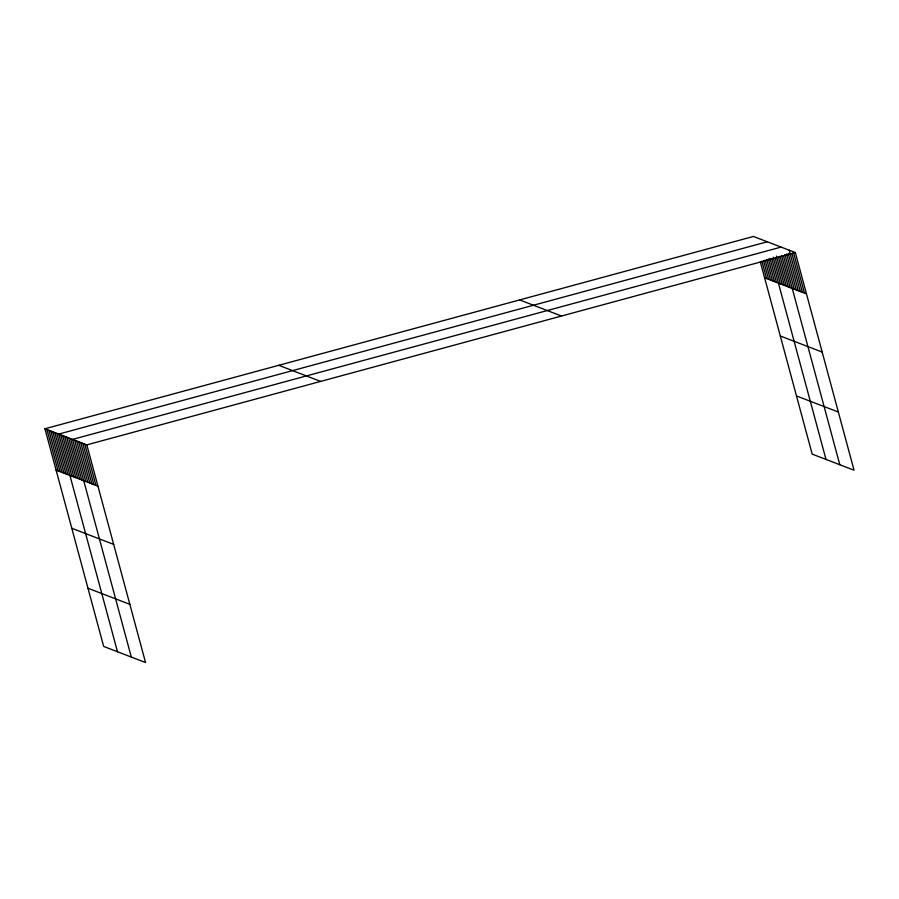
<?xml version="1.0" encoding="UTF-8"?>
<svg xmlns="http://www.w3.org/2000/svg" width="899" height="899" viewBox="0 0 899 899"><rect width="100%" height="100%" fill="white"/><g stroke="black" fill="none" stroke-linecap="round" stroke-linejoin="round"><path stroke-width="1.35" d="M44.95 428.778L86.81 444.881L145.548 662.541L103.677 646.437L44.95 428.778L753.452 236.459L795.323 252.563L854.05 470.222L812.19 454.119L760.284 261.789M767.274 241.775L58.761 434.093L117.499 651.753M781.085 247.09L72.583 439.397L131.31 657.068M86.81 444.881L795.323 252.563M764.6 277.78L806.47 293.883M780.31 335.979L822.169 352.071M796.48 395.931L838.351 412.034M519.644 299.929L561.515 316.021M278.757 365.309L320.617 381.412M56.098 470.098L97.969 486.202M71.796 528.286L113.667 544.389M87.978 588.249L129.838 604.342M793.289 251.776L804.436 293.096M791.974 253.664L802.402 292.321M789.221 250.214L800.368 291.534M788.266 253.428L798.334 290.759M786.591 253.979L796.3 289.972M784.917 254.541L794.266 289.186M783.602 256.417L839.812 464.749M781.636 255.664L790.266 287.646M780.017 256.237L788.288 286.893M778.399 256.811L786.31 286.129M776.433 256.046L784.344 285.376M775.174 257.957L782.366 284.612M773.196 257.193L780.399 283.859M771.949 259.103L826.001 459.434M769.971 258.35L776.444 282.342M768.364 258.923L774.477 281.578M766.746 259.496L772.499 280.814M765.128 260.069L770.522 280.061M763.521 260.643L768.555 279.297M761.903 261.216L766.577 278.544M84.787 444.095L95.935 485.415M82.753 443.308L93.901 484.628M80.719 442.533L91.867 483.853M78.685 441.746L89.833 483.066M76.651 440.971L87.799 482.291M74.617 440.184L85.765 481.504M70.605 438.645L81.753 479.965M68.639 437.88L79.786 479.201M66.661 437.128L77.808 478.448M64.683 436.363L75.831 477.684M62.716 435.61L73.864 476.931M60.739 434.846L71.886 476.167M56.794 433.329L67.942 474.65M54.817 432.576L65.964 473.897M52.85 431.812L63.998 473.132M50.872 431.059L62.02 472.38M48.894 430.295L60.042 471.615M46.928 429.531L58.075 470.851"/></g></svg>
